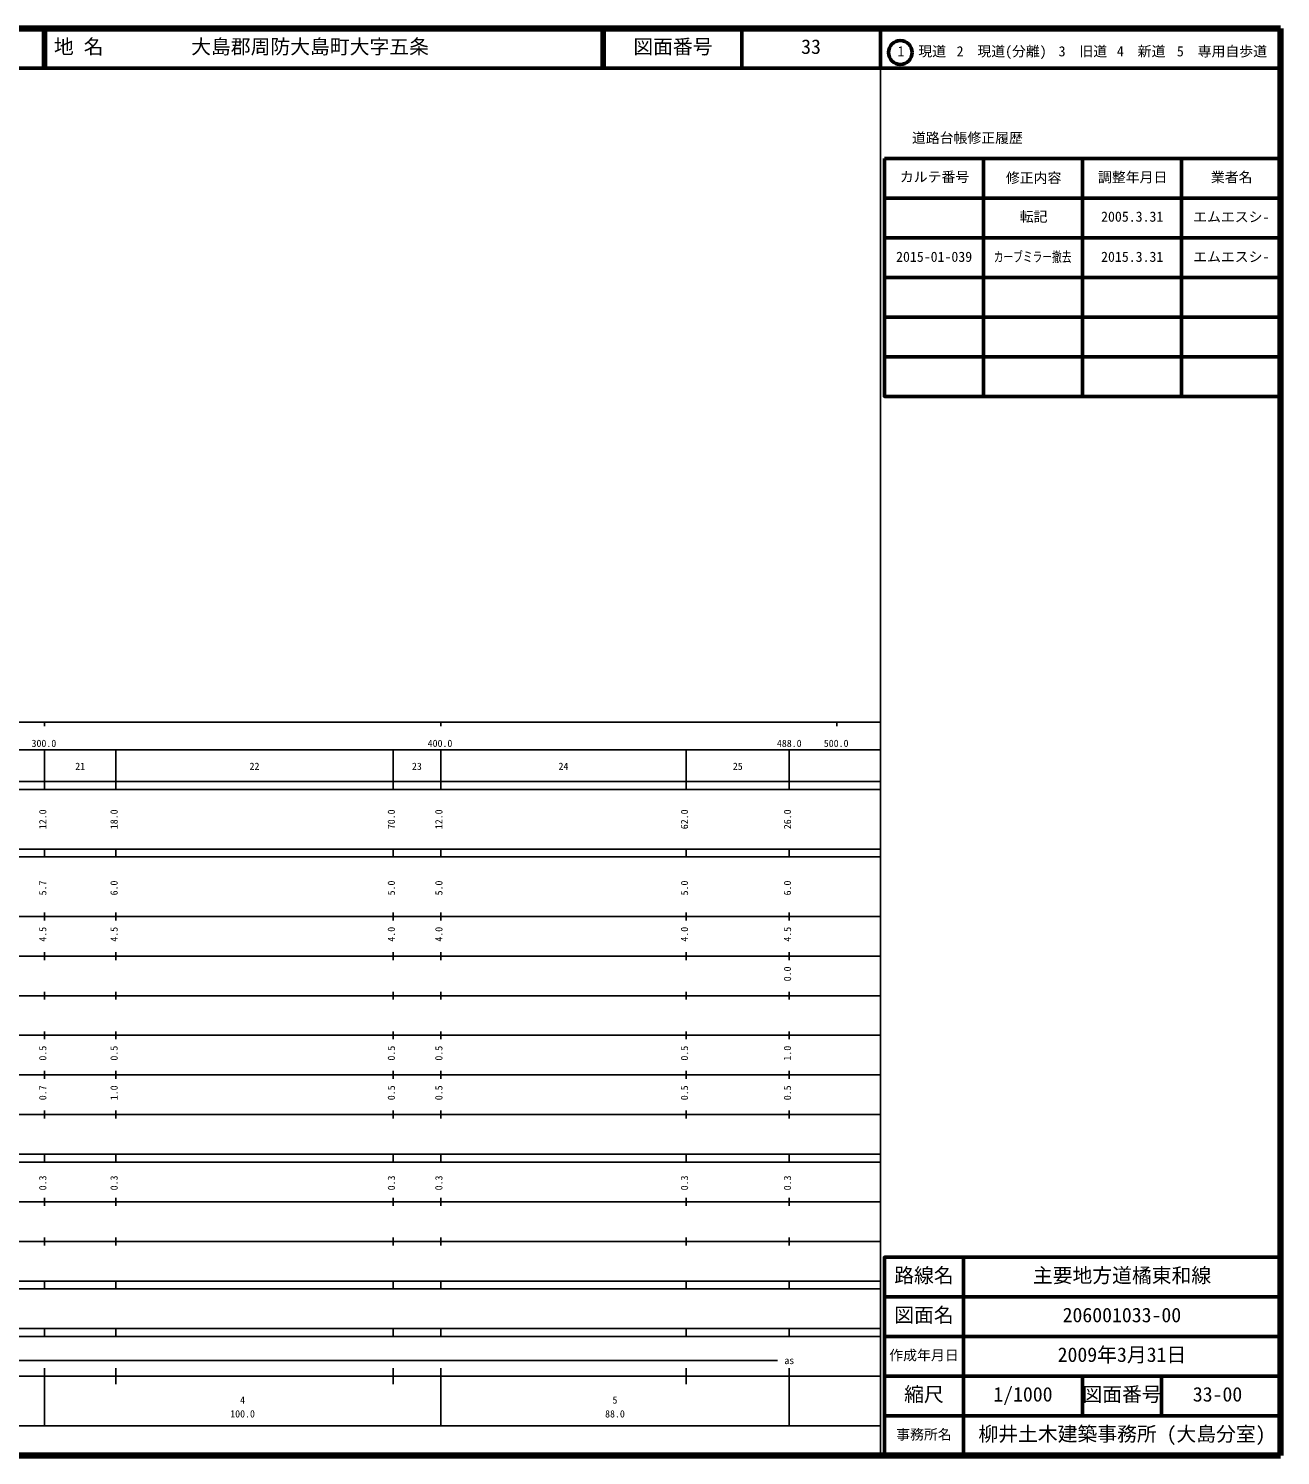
# Model space of a CAD drawing. Units: millimetres on the paper. Extents: x 40 to 680, y 20 to 380.
# Drawn here: x 364 to 680, y 20 to 380 of the extents above; entities that cross this region are included whole.
import ezdxf
from ezdxf.enums import TextEntityAlignment as Align

# ---------------------------------------------------------------- set-up
doc = ezdxf.new("R2010")
doc.units = ezdxf.units.MM
for name, color, linetype, lineweight in [('M-TTL', 2, 'Continuous', 140), ('M-TTL-BAND', 7, 'Continuous', 25), ('M-TTL-FRAM', 2, 'Continuous', 50), ('M-TTL-LINE', 7, 'Continuous', 50)]:
    doc.layers.add(name, color=color, linetype=linetype, lineweight=lineweight)
doc.layers.add('M-TTL-TXT', color=7, linetype='Continuous')
doc.styles.add('ＭＳ ゴシック', font='')
doc.styles.get('ＭＳ ゴシック').set_extended_font_data('MS Gothic')

msp = doc.modelspace()

# ---------------------------------------------------------------- linework, layer by layer
at = {"layer": 'M-TTL'}
for p, q in [((680, 380), (40, 380)), ((680, 20), (680, 380)), ((40, 20), (680, 20))]:
    msp.add_line(p, q, dxfattribs=at)
at = {"layer": 'M-TTL-BAND'}
for p, q in [((579, 20), (579, 370)), ((40, 205), (579, 205)), ((368, 205), (368, 204)), ((468, 205), (468, 204)), ((568, 205), (568, 204)), ((68, 198), (579, 198)), ((368, 188), (368, 198)), ((386, 188), (386, 198)), ((456, 188), (456, 198)), ((468, 188), (468, 198)), ((530, 188), (530, 198)), ((556, 188), (556, 198)), ((40, 190), (579, 190)), ((40, 188), (579, 188)), ((40, 173), (579, 173)), ((368, 171), (368, 173)), ((386, 171), (386, 173)), ((456, 171), (456, 173)), ((468, 171), (468, 173)), ((530, 171), (530, 173)), ((556, 171), (556, 173)), ((40, 171), (579, 171)), ((40, 156), (579, 156)), ((368, 155), (368, 157)), ((386, 155), (386, 157)), ((456, 155), (456, 157)), ((468, 155), (468, 157)), ((530, 155), (530, 157)), ((556, 155), (556, 157)), ((46, 146), (579, 146)), ((368, 145), (368, 147)), ((386, 145), (386, 147)), ((456, 145), (456, 147)), ((468, 145), (468, 147)), ((530, 145), (530, 147)), ((556, 145), (556, 147)), ((368, 135), (368, 137)), ((386, 135), (386, 137)), ((456, 135), (456, 137)), ((468, 135), (468, 137)), ((530, 135), (530, 137)), ((556, 135), (556, 137)), ((52, 136), (579, 136)), ((46, 126), (579, 126)), ((368, 125), (368, 127)), ((386, 125), (386, 127)), ((456, 125), (456, 127)), ((468, 125), (468, 127)), ((530, 125), (530, 127)), ((556, 125), (556, 127)), ((52, 116), (579, 116)), ((368, 115), (368, 117)), ((386, 115), (386, 117)), ((456, 115), (456, 117)), ((468, 115), (468, 117)), ((530, 115), (530, 117)), ((556, 115), (556, 117)), ((46, 106), (579, 106)), ((368, 105), (368, 107)), ((386, 105), (386, 107)), ((456, 105), (456, 107)), ((468, 105), (468, 107)), ((530, 105), (530, 107)), ((556, 105), (556, 107)), ((40, 96), (579, 96)), ((40, 94), (579, 94)), ((368, 94), (368, 96)), ((386, 94), (386, 96)), ((456, 94), (456, 96)), ((468, 94), (468, 96)), ((530, 94), (530, 96)), ((556, 94), (556, 96)), ((49, 84), (579, 84)), ((368, 83), (368, 85)), ((386, 83), (386, 85)), ((456, 83), (456, 85)), ((468, 83), (468, 85)), ((530, 83), (530, 85)), ((556, 83), (556, 85)), ((40, 74), (579, 74)), ((368, 73), (368, 75)), ((386, 73), (386, 75)), ((456, 73), (456, 75)), ((468, 73), (468, 75)), ((530, 73), (530, 75)), ((556, 73), (556, 75)), ((40, 64), (579, 64)), ((40, 62), (579, 62)), ((368, 62), (368, 64)), ((386, 62), (386, 64)), ((456, 62), (456, 64)), ((468, 62), (468, 64)), ((530, 62), (530, 64)), ((556, 62), (556, 64)), ((40, 52), (579, 52)), ((368, 50), (368, 52)), ((386, 50), (386, 52)), ((456, 50), (456, 52)), ((468, 50), (468, 52)), ((530, 50), (530, 52)), ((556, 50), (556, 52)), ((40, 50), (579, 50)), ((71, 44), (553, 44)), ((40, 40), (579, 40)), ((368, 27.5), (368, 42)), ((386, 38), (386, 42)), ((456, 38), (456, 42)), ((468, 27.5), (468, 42)), ((530, 38), (530, 42)), ((556, 27.5), (556, 42)), ((68, 27.5), (579, 27.5))]:
    msp.add_line(p, q, dxfattribs=at)
at = {"layer": 'M-TTL-FRAM'}
msp.add_line((580, 347.197), (680, 347.197), dxfattribs=at)
for points in [[(580, 347.197), (580, 287.197), (680, 287.197)], [(680, 70), (580, 70), (580, 20)]]:
    msp.add_lwpolyline(points, dxfattribs=at)
at = {"layer": 'M-TTL-LINE'}
for p, q in [((367.75, 380), (367.75, 370)), ((368.25, 380), (368.25, 370)), ((508.747, 380), (508.747, 370)), ((509.247, 380), (509.247, 370)), ((543.997, 380), (543.997, 370)), ((579, 380), (579, 370)), ((40, 370), (680, 370)), ((605, 347.197), (605, 287.197)), ((630, 347.197), (630, 287.197)), ((655, 347.197), (655, 287.197)), ((580, 337.197), (680, 337.197)), ((580, 327.197), (680, 327.197)), ((580, 317.197), (680, 317.197)), ((580, 307.197), (680, 307.197)), ((580, 297.197), (680, 297.197)), ((600, 70), (600, 20)), ((680, 60), (580, 60)), ((680, 50), (580, 50)), ((680, 40), (580, 40)), ((630, 40), (630, 30)), ((650, 40), (650, 30)), ((680, 30), (580, 30))]:
    msp.add_line(p, q, dxfattribs=at)
msp.add_circle((584.031, 373.958), 3, dxfattribs=at)

# ---------------------------------------------------------------- texts
at = {"layer": 'M-TTL-BAND', "style": 'ＭＳ ゴシック'}
for s, p in [('300.0', (364.719, 198.195)), ('400.0', (464.719, 198.195)), ('488.0', (552.875, 198.195)), ('500.0', (564.719, 198.195)), ('21', (375.75, 192.405)), ('22', (419.75, 192.405)), ('23', (460.75, 192.405)), ('24', (497.75, 192.405)), ('25', (541.75, 192.405)), ('as', (554.75, 42.5)), ('4', (417.375, 32.523)), ('5', (511.375, 32.523)), ('100.0', (414.875, 29.033)), ('88.0', (509.5, 29.033))]:
    msp.add_text(s, height=1.833, dxfattribs=at).set_placement(p, align=Align.BOTTOM_LEFT)
for s, p in [('12.0', (369, 178)), ('18.0', (387, 178)), ('70.0', (457, 178)), ('12.0', (469, 178)), ('62.0', (531, 178)), ('26.0', (557, 178)), ('5.7', (369, 161.299)), ('6.0', (387, 161.299)), ('5.0', (457, 161.299)), ('5.0', (469, 161.299)), ('5.0', (531, 161.299)), ('6.0', (557, 161.299)), ('4.5', (369, 149.625)), ('4.5', (387, 149.625)), ('4.0', (457, 149.625)), ('4.0', (469, 149.625)), ('4.0', (531, 149.625)), ('4.5', (557, 149.625)), ('0.0', (557, 139.625)), ('0.5', (369, 119.625)), ('0.5', (387, 119.625)), ('0.5', (457, 119.625)), ('0.5', (469, 119.625)), ('0.5', (531, 119.625)), ('1.0', (557, 119.625)), ('0.7', (369, 109.625)), ('1.0', (387, 109.625)), ('0.5', (457, 109.625)), ('0.5', (469, 109.625)), ('0.5', (531, 109.625)), ('0.5', (557, 109.625)), ('0.3', (369, 86.889)), ('0.3', (387, 86.889)), ('0.3', (457, 86.889)), ('0.3', (469, 86.889)), ('0.3', (531, 86.889)), ('0.3', (557, 86.889))]:
    msp.add_text(s, height=1.833, rotation=90, dxfattribs=at).set_placement(p, align=Align.BOTTOM_LEFT)
at = {"layer": 'M-TTL-TXT', "style": 'ＭＳ ゴシック'}
for s, height, p in [('地 名', 3.666, (370.38, 372.5)), ('大島郡周防大島町大字五条', 3.666, (405.024, 372.5)), ('図面番号', 3.666, (516.622, 372.5)), ('33', 3.666, (558.997, 372.5)), ('1\u3000現道', 2.566, (583.323, 372.208)), ('2\u3000現道(分離)', 2.566, (598.244, 372.208)), ('3\u3000旧道', 2.566, (623.996, 372.208)), ('4\u3000新道', 2.566, (638.699, 372.208)), ('5\u3000専用自歩道', 2.566, (653.853, 372.208)), ('道路台帳修正履歴', 2.566, (586.968, 350.363)), ('カルテ番号', 2.566, (583.925, 340.527)), ('修正内容', 2.566, (610.675, 340.273)), ('調整年月日', 2.566, (633.925, 340.447)), ('業者名', 2.566, (662.425, 340.447)), ('転記', 2.566, (614.175, 330.495)), ('2005.3.31', 2.566, (634.712, 330.495)), ('エムエスシ-', 2.566, (657.962, 330.439)), ('2015-01-039', 2.566, (582.962, 320.369)), ('2015.3.31', 2.566, (634.712, 320.369)), ('エムエスシ-', 2.566, (657.962, 320.369)), ('路線名', 3.666, (582.5, 62.5)), ('路線名', 3.666, (582.5, 62.5)), ('主要地方道橘東和線', 3.666, (617.5, 62.5)), ('図面名', 3.666, (582.5, 52.5)), ('図面名', 3.666, (582.5, 52.5)), ('206001033-00', 3.666, (625, 52.5)), ('作成年月日', 2.566, (581.25, 43.25)), ('作成年月日', 2.566, (581.25, 43.25)), ('2009年3月31日', 3.666, (623.75, 42.5)), ('縮尺', 3.666, (585, 32.5)), ('縮尺', 3.666, (585, 32.5)), ('1/1000', 3.666, (607.5, 32.5)), ('図面番号', 3.666, (630, 32.5)), ('図面番号', 3.666, (630, 32.5)), ('33-00', 3.666, (657.875, 32.5)), ('事務所名', 2.566, (583, 23.25)), ('事務所名', 2.566, (583, 23.25)), ('柳井土木建築事務所 (大島分室)', 3.666, (603.75, 22.5))]:
    msp.add_text(s, height=height, dxfattribs=at).set_placement(p, align=Align.BOTTOM_LEFT)
at = {"layer": 'M-TTL-TXT', "style": 'ＭＳ ゴシック', "width": 0.7}
msp.add_text('カーブミラー撤去', height=2.566, dxfattribs=at).set_placement((607.625, 320.369), align=Align.BOTTOM_LEFT)

doc.saveas('drawing.dxf')
